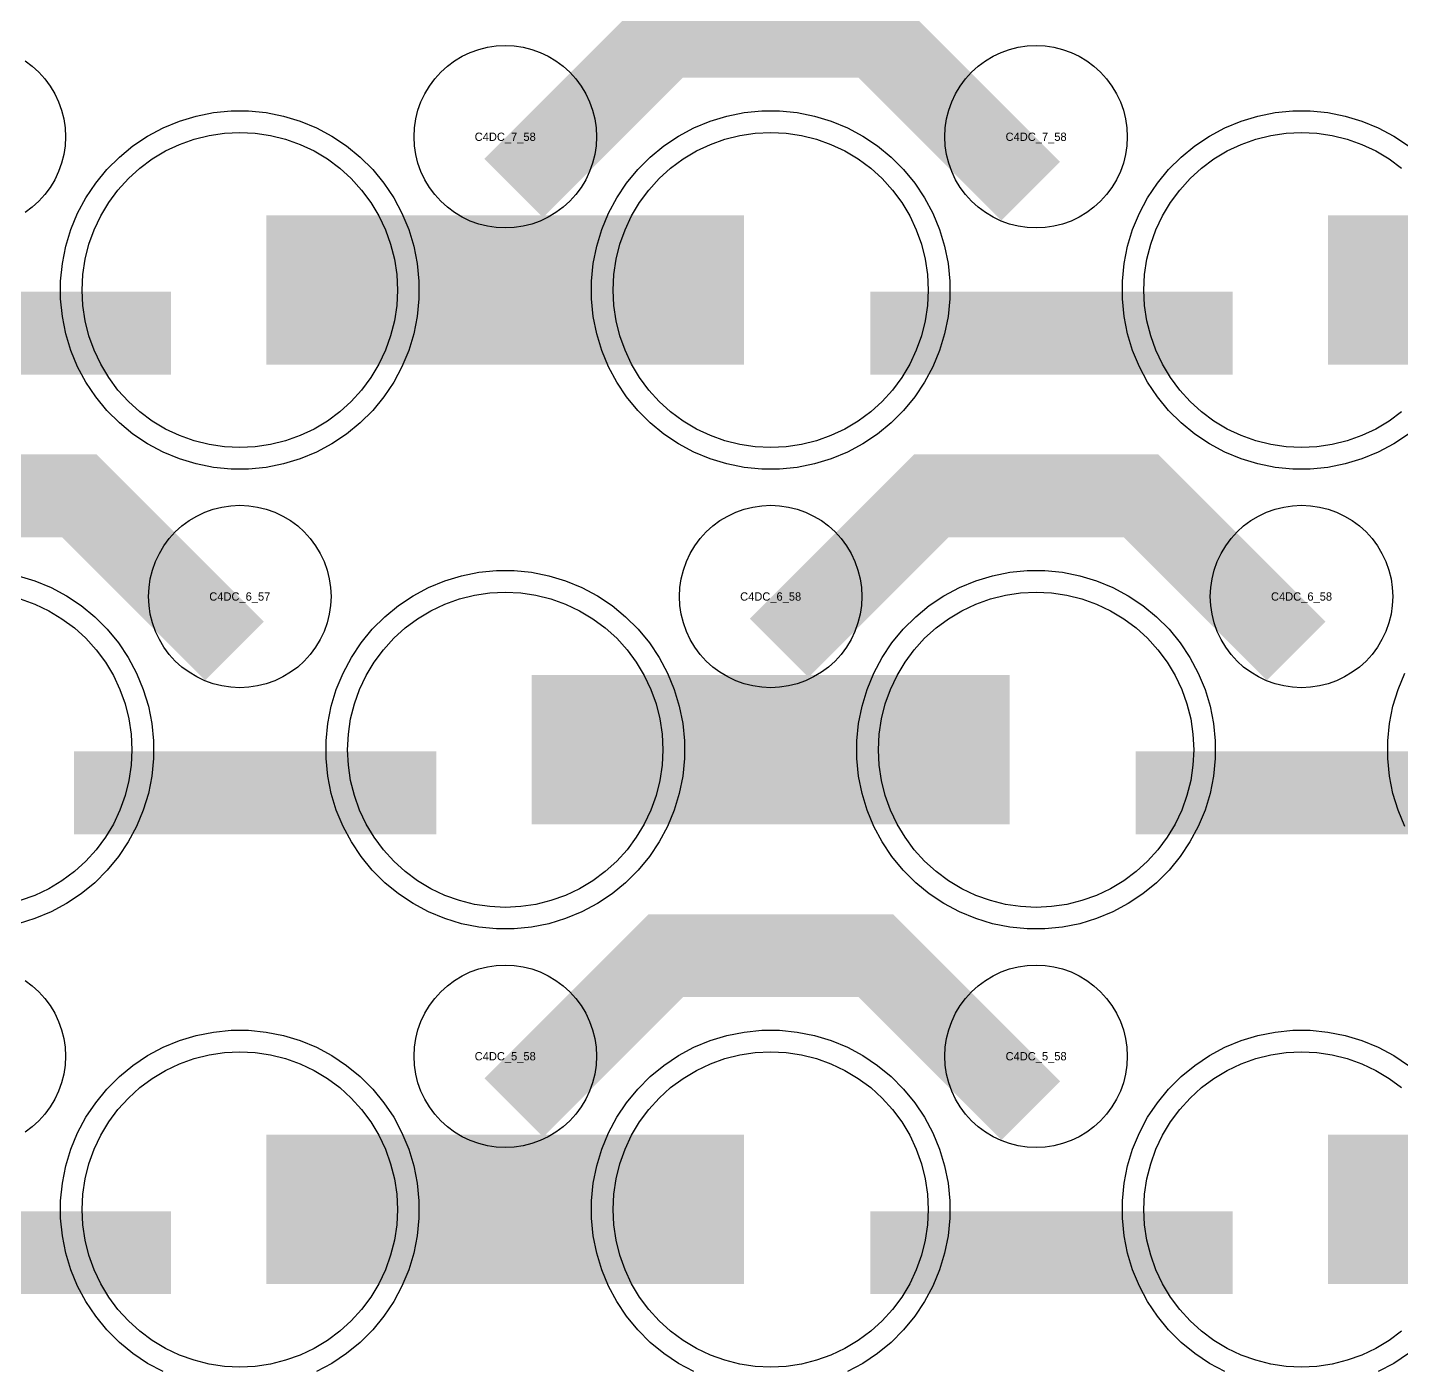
# Model space of a CAD drawing. Extents: x -11880 to 11880, y -14992 to 14992.
# Drawn here: x 6416 to 6830.1, y -14195.3 to -13790.5 of the extents above; entities that cross this region are included whole.
import ezdxf
from ezdxf.enums import TextEntityAlignment as Align

# ---------------------------------------------------------------- set-up
doc = ezdxf.new("R2010")
doc.units = 0
doc.header["$MEASUREMENT"] = 0
for name, color, linetype in [('GDS_775_DT_237', 138, 'CONTINUOUS'), ('RDL1_FS', 34, 'CONTINUOUS'), ('RDL_BS', 160, 'CONTINUOUS')]:
    doc.layers.add(name, color=color, linetype=linetype)

msp = doc.modelspace()

# ---------------------------------------------------------------- linework, layer by layer
at = {"layer": 'RDL1_FS', "color": 241, "true_color": 0xf7abae}
for points in [[(6480, -13917.124), (6475.343, -13916.895), (6470.732, -13916.211), (6466.209, -13915.079), (6461.819, -13913.507), (6457.605, -13911.515), (6453.605, -13909.117), (6449.86, -13906.339), (6446.406, -13903.209), (6443.276, -13899.755), (6440.498, -13896.01), (6438.1, -13892.01), (6436.108, -13887.796), (6434.536, -13883.406), (6433.404, -13878.883), (6432.72, -13874.272), (6432.491, -13869.615), (6432.72, -13864.958), (6433.404, -13860.347), (6434.536, -13855.824), (6436.108, -13851.434), (6438.1, -13847.22), (6440.498, -13843.22), (6443.276, -13839.475), (6446.406, -13836.021), (6449.86, -13832.891), (6453.605, -13830.113), (6457.605, -13827.715), (6461.819, -13825.723), (6466.209, -13824.151), (6470.732, -13823.019), (6475.343, -13822.335), (6480, -13822.106), (6484.657, -13822.335), (6489.268, -13823.019), (6493.791, -13824.151), (6498.181, -13825.723), (6502.395, -13827.715), (6506.395, -13830.113), (6510.14, -13832.891), (6513.594, -13836.021), (6516.724, -13839.475), (6519.502, -13843.22), (6521.9, -13847.22), (6523.892, -13851.434), (6525.464, -13855.824), (6526.596, -13860.347), (6527.28, -13864.958), (6527.509, -13869.615), (6527.28, -13874.272), (6526.596, -13878.883), (6525.464, -13883.406), (6523.892, -13887.796), (6521.9, -13892.01), (6519.502, -13896.01), (6516.724, -13899.755), (6513.594, -13903.209), (6510.14, -13906.339), (6506.395, -13909.117), (6502.395, -13911.515), (6498.181, -13913.507), (6493.791, -13915.079), (6489.268, -13916.211), (6484.657, -13916.895)], [(6640, -13917.124), (6635.343, -13916.895), (6630.732, -13916.211), (6626.209, -13915.079), (6621.819, -13913.507), (6617.605, -13911.515), (6613.605, -13909.117), (6609.86, -13906.339), (6606.406, -13903.209), (6603.276, -13899.755), (6600.498, -13896.01), (6598.1, -13892.01), (6596.108, -13887.796), (6594.536, -13883.406), (6593.404, -13878.883), (6592.72, -13874.272), (6592.491, -13869.615), (6592.72, -13864.958), (6593.404, -13860.347), (6594.536, -13855.824), (6596.108, -13851.434), (6598.1, -13847.22), (6600.498, -13843.22), (6603.276, -13839.475), (6606.406, -13836.021), (6609.86, -13832.891), (6613.605, -13830.113), (6617.605, -13827.715), (6621.819, -13825.723), (6626.209, -13824.151), (6630.732, -13823.019), (6635.343, -13822.335), (6640, -13822.106), (6644.657, -13822.335), (6649.268, -13823.019), (6653.791, -13824.151), (6658.181, -13825.723), (6662.395, -13827.715), (6666.395, -13830.113), (6670.14, -13832.891), (6673.594, -13836.021), (6676.724, -13839.475), (6679.502, -13843.22), (6681.9, -13847.22), (6683.892, -13851.434), (6685.464, -13855.824), (6686.596, -13860.347), (6687.28, -13864.958), (6687.509, -13869.615), (6687.28, -13874.272), (6686.596, -13878.883), (6685.464, -13883.406), (6683.892, -13887.796), (6681.9, -13892.01), (6679.502, -13896.01), (6676.724, -13899.755), (6673.594, -13903.209), (6670.14, -13906.339), (6666.395, -13909.117), (6662.395, -13911.515), (6658.181, -13913.507), (6653.791, -13915.079), (6649.268, -13916.211), (6644.657, -13916.895)], [(6560, -14055.689), (6555.343, -14055.46), (6550.732, -14054.776), (6546.209, -14053.644), (6541.819, -14052.072), (6537.605, -14050.08), (6533.605, -14047.682), (6529.86, -14044.904), (6526.406, -14041.774), (6523.276, -14038.32), (6520.498, -14034.575), (6518.1, -14030.575), (6516.108, -14026.361), (6514.536, -14021.971), (6513.404, -14017.448), (6512.72, -14012.837), (6512.491, -14008.18), (6512.72, -14003.523), (6513.404, -13998.912), (6514.536, -13994.389), (6516.108, -13989.999), (6518.1, -13985.785), (6520.498, -13981.785), (6523.276, -13978.04), (6526.406, -13974.586), (6529.86, -13971.456), (6533.605, -13968.678), (6537.605, -13966.28), (6541.819, -13964.288), (6546.209, -13962.716), (6550.732, -13961.584), (6555.343, -13960.9), (6560, -13960.671), (6564.657, -13960.9), (6569.268, -13961.584), (6573.791, -13962.716), (6578.181, -13964.288), (6582.395, -13966.28), (6586.395, -13968.678), (6590.14, -13971.456), (6593.594, -13974.586), (6596.724, -13978.04), (6599.502, -13981.785), (6601.9, -13985.785), (6603.892, -13989.999), (6605.464, -13994.389), (6606.596, -13998.912), (6607.28, -14003.523), (6607.509, -14008.18), (6607.28, -14012.837), (6606.596, -14017.448), (6605.464, -14021.971), (6603.892, -14026.361), (6601.9, -14030.575), (6599.502, -14034.575), (6596.724, -14038.32), (6593.594, -14041.774), (6590.14, -14044.904), (6586.395, -14047.682), (6582.395, -14050.08), (6578.181, -14052.072), (6573.791, -14053.644), (6569.268, -14054.776), (6564.657, -14055.46)], [(6720, -14055.689), (6715.343, -14055.46), (6710.732, -14054.776), (6706.209, -14053.644), (6701.819, -14052.072), (6697.605, -14050.08), (6693.605, -14047.682), (6689.86, -14044.904), (6686.406, -14041.774), (6683.276, -14038.32), (6680.498, -14034.575), (6678.1, -14030.575), (6676.108, -14026.361), (6674.536, -14021.971), (6673.404, -14017.448), (6672.72, -14012.837), (6672.491, -14008.18), (6672.72, -14003.523), (6673.404, -13998.912), (6674.536, -13994.389), (6676.108, -13989.999), (6678.1, -13985.785), (6680.498, -13981.785), (6683.276, -13978.04), (6686.406, -13974.586), (6689.86, -13971.456), (6693.605, -13968.678), (6697.605, -13966.28), (6701.819, -13964.288), (6706.209, -13962.716), (6710.732, -13961.584), (6715.343, -13960.9), (6720, -13960.671), (6724.657, -13960.9), (6729.268, -13961.584), (6733.791, -13962.716), (6738.181, -13964.288), (6742.395, -13966.28), (6746.395, -13968.678), (6750.14, -13971.456), (6753.594, -13974.586), (6756.724, -13978.04), (6759.502, -13981.785), (6761.9, -13985.785), (6763.892, -13989.999), (6765.464, -13994.389), (6766.596, -13998.912), (6767.28, -14003.523), (6767.509, -14008.18), (6767.28, -14012.837), (6766.596, -14017.448), (6765.464, -14021.971), (6763.892, -14026.361), (6761.9, -14030.575), (6759.502, -14034.575), (6756.724, -14038.32), (6753.594, -14041.774), (6750.14, -14044.904), (6746.395, -14047.682), (6742.395, -14050.08), (6738.181, -14052.072), (6733.791, -14053.644), (6729.268, -14054.776), (6724.657, -14055.46)], [(6480, -14194.254), (6475.343, -14194.025), (6470.732, -14193.341), (6466.209, -14192.209), (6461.819, -14190.637), (6457.605, -14188.645), (6453.605, -14186.247), (6449.86, -14183.469), (6446.406, -14180.339), (6443.276, -14176.885), (6440.498, -14173.14), (6438.1, -14169.14), (6436.108, -14164.926), (6434.536, -14160.536), (6433.404, -14156.013), (6432.72, -14151.402), (6432.491, -14146.745), (6432.72, -14142.088), (6433.404, -14137.477), (6434.536, -14132.954), (6436.108, -14128.564), (6438.1, -14124.35), (6440.498, -14120.35), (6443.276, -14116.605), (6446.406, -14113.151), (6449.86, -14110.021), (6453.605, -14107.243), (6457.605, -14104.845), (6461.819, -14102.853), (6466.209, -14101.281), (6470.732, -14100.149), (6475.343, -14099.465), (6480, -14099.236), (6484.657, -14099.465), (6489.268, -14100.149), (6493.791, -14101.281), (6498.181, -14102.853), (6502.395, -14104.845), (6506.395, -14107.243), (6510.14, -14110.021), (6513.594, -14113.151), (6516.724, -14116.605), (6519.502, -14120.35), (6521.9, -14124.35), (6523.892, -14128.564), (6525.464, -14132.954), (6526.596, -14137.477), (6527.28, -14142.088), (6527.509, -14146.745), (6527.28, -14151.402), (6526.596, -14156.013), (6525.464, -14160.536), (6523.892, -14164.926), (6521.9, -14169.14), (6519.502, -14173.14), (6516.724, -14176.885), (6513.594, -14180.339), (6510.14, -14183.469), (6506.395, -14186.247), (6502.395, -14188.645), (6498.181, -14190.637), (6493.791, -14192.209), (6489.268, -14193.341), (6484.657, -14194.025)], [(6640, -14194.254), (6635.343, -14194.025), (6630.732, -14193.341), (6626.209, -14192.209), (6621.819, -14190.637), (6617.605, -14188.645), (6613.605, -14186.247), (6609.86, -14183.469), (6606.406, -14180.339), (6603.276, -14176.885), (6600.498, -14173.14), (6598.1, -14169.14), (6596.108, -14164.926), (6594.536, -14160.536), (6593.404, -14156.013), (6592.72, -14151.402), (6592.491, -14146.745), (6592.72, -14142.088), (6593.404, -14137.477), (6594.536, -14132.954), (6596.108, -14128.564), (6598.1, -14124.35), (6600.498, -14120.35), (6603.276, -14116.605), (6606.406, -14113.151), (6609.86, -14110.021), (6613.605, -14107.243), (6617.605, -14104.845), (6621.819, -14102.853), (6626.209, -14101.281), (6630.732, -14100.149), (6635.343, -14099.465), (6640, -14099.236), (6644.657, -14099.465), (6649.268, -14100.149), (6653.791, -14101.281), (6658.181, -14102.853), (6662.395, -14104.845), (6666.395, -14107.243), (6670.14, -14110.021), (6673.594, -14113.151), (6676.724, -14116.605), (6679.502, -14120.35), (6681.9, -14124.35), (6683.892, -14128.564), (6685.464, -14132.954), (6686.596, -14137.477), (6687.28, -14142.088), (6687.509, -14146.745), (6687.28, -14151.402), (6686.596, -14156.013), (6685.464, -14160.536), (6683.892, -14164.926), (6681.9, -14169.14), (6679.502, -14173.14), (6676.724, -14176.885), (6673.594, -14180.339), (6670.14, -14183.469), (6666.395, -14186.247), (6662.395, -14188.645), (6658.181, -14190.637), (6653.791, -14192.209), (6649.268, -14193.341), (6644.657, -14194.025)]]:
    msp.add_lwpolyline(points, close=True, dxfattribs=at)
for points in [[(6830.14, -13906.339), (6826.395, -13909.117), (6822.395, -13911.515), (6818.181, -13913.507), (6813.791, -13915.079), (6809.268, -13916.211), (6804.657, -13916.895), (6800, -13917.124), (6795.343, -13916.895), (6790.732, -13916.211), (6786.209, -13915.079), (6781.819, -13913.507), (6777.605, -13911.515), (6773.605, -13909.117), (6769.86, -13906.339), (6766.406, -13903.209), (6763.276, -13899.755), (6760.498, -13896.01), (6758.1, -13892.01), (6756.108, -13887.796), (6754.536, -13883.406), (6753.404, -13878.883), (6752.72, -13874.272), (6752.491, -13869.615), (6752.72, -13864.958), (6753.404, -13860.347), (6754.536, -13855.824), (6756.108, -13851.434), (6758.1, -13847.22), (6760.498, -13843.22), (6763.276, -13839.475), (6766.406, -13836.021), (6769.86, -13832.891), (6773.605, -13830.113), (6777.605, -13827.715), (6781.819, -13825.723), (6786.209, -13824.151), (6790.732, -13823.019), (6795.343, -13822.335), (6800, -13822.106), (6804.657, -13822.335), (6809.268, -13823.019), (6813.791, -13824.151), (6818.181, -13825.723), (6822.395, -13827.715), (6826.395, -13830.113), (6830.14, -13832.891)], [(6413.791, -13962.716), (6418.181, -13964.288), (6422.395, -13966.28), (6426.395, -13968.678), (6430.14, -13971.456), (6433.594, -13974.586), (6436.724, -13978.04), (6439.502, -13981.785), (6441.9, -13985.785), (6443.892, -13989.999), (6445.464, -13994.389), (6446.596, -13998.912), (6447.28, -14003.523), (6447.509, -14008.18), (6447.28, -14012.837), (6446.596, -14017.448), (6445.464, -14021.971), (6443.892, -14026.361), (6441.9, -14030.575), (6439.502, -14034.575), (6436.724, -14038.32), (6433.594, -14041.774), (6430.14, -14044.904), (6426.395, -14047.682), (6422.395, -14050.08), (6418.181, -14052.072), (6413.791, -14053.644)], [(6830.14, -14183.469), (6826.395, -14186.247), (6822.395, -14188.645), (6818.181, -14190.637), (6813.791, -14192.209), (6809.268, -14193.341), (6804.657, -14194.025), (6800, -14194.254), (6795.343, -14194.025), (6790.732, -14193.341), (6786.209, -14192.209), (6781.819, -14190.637), (6777.605, -14188.645), (6773.605, -14186.247), (6769.86, -14183.469), (6766.406, -14180.339), (6763.276, -14176.885), (6760.498, -14173.14), (6758.1, -14169.14), (6756.108, -14164.926), (6754.536, -14160.536), (6753.404, -14156.013), (6752.72, -14151.402), (6752.491, -14146.745), (6752.72, -14142.088), (6753.404, -14137.477), (6754.536, -14132.954), (6756.108, -14128.564), (6758.1, -14124.35), (6760.498, -14120.35), (6763.276, -14116.605), (6766.406, -14113.151), (6769.86, -14110.021), (6773.605, -14107.243), (6777.605, -14104.845), (6781.819, -14102.853), (6786.209, -14101.281), (6790.732, -14100.149), (6795.343, -14099.465), (6800, -14099.236), (6804.657, -14099.465), (6809.268, -14100.149), (6813.791, -14101.281), (6818.181, -14102.853), (6822.395, -14104.845), (6826.395, -14107.243), (6830.14, -14110.021)]]:
    msp.add_lwpolyline(points, dxfattribs=at)
for points in [[(6488.002, -13869.615, 45, 45, 0), (6560.002, -13869.615, 45, 45, 0)], [(6560.002, -13869.615, 45, 45, 0), (6632.002, -13869.615, 45, 45, 0)], [(6808.002, -13869.615, 45, 45, 0), (6880.002, -13869.615, 45, 45, 0)], [(6568.002, -14008.18, 45, 45, 0), (6640.002, -14008.18, 45, 45, 0)], [(6640.002, -14008.18, 45, 45, 0), (6712.002, -14008.18, 45, 45, 0)], [(6488.002, -14146.745, 45, 45, 0), (6560.002, -14146.745, 45, 45, 0)], [(6560.002, -14146.745, 45, 45, 0), (6632.002, -14146.745, 45, 45, 0)], [(6808.002, -14146.745, 45, 45, 0), (6880.002, -14146.745, 45, 45, 0)]]:
    msp.add_lwpolyline(points, format="xyseb", dxfattribs=at)
at = {"layer": 'RDL_BS'}
for points in [[(6562.562, -13838.929, 25, 25, 0), (6608.377, -13793.114, 25, 25, 0), (6641.93, -13793.114, 25, 25, 0)], [(6718.401, -13839.828, 25, 25, 0), (6671.687, -13793.114, 25, 25, 0), (6641.929, -13793.114, 25, 25, 0)], [(6478.401, -13978.393, 25, 25, 0), (6431.687, -13931.679, 25, 25, 0), (6401.929, -13931.679, 25, 25, 0)], [(6642.562, -13977.494, 25, 25, 0), (6688.377, -13931.679, 25, 25, 0), (6721.93, -13931.679, 25, 25, 0)], [(6798.401, -13978.393, 25, 25, 0), (6751.687, -13931.679, 25, 25, 0), (6721.929, -13931.679, 25, 25, 0)], [(6562.562, -14116.059, 25, 25, 0), (6608.377, -14070.244, 25, 25, 0), (6641.93, -14070.244, 25, 25, 0)], [(6718.401, -14116.958, 25, 25, 0), (6671.687, -14070.244, 25, 25, 0), (6641.929, -14070.244, 25, 25, 0)]]:
    msp.add_lwpolyline(points, format="xyseb", dxfattribs=at)
for points in [[(6560, -13850.921), (6557.307, -13850.789), (6554.635, -13850.393), (6552.016, -13849.736), (6549.481, -13848.829), (6547.044, -13847.677), (6544.72, -13846.284), (6542.557, -13844.681), (6540.558, -13842.869), (6538.746, -13840.87), (6537.143, -13838.707), (6535.75, -13836.383), (6534.598, -13833.946), (6533.691, -13831.411), (6533.034, -13828.792), (6532.638, -13826.12), (6532.506, -13823.427), (6532.638, -13820.734), (6533.034, -13818.062), (6533.691, -13815.443), (6534.598, -13812.908), (6535.75, -13810.471), (6537.143, -13808.147), (6538.746, -13805.984), (6540.558, -13803.985), (6542.557, -13802.173), (6544.72, -13800.57), (6547.044, -13799.177), (6549.481, -13798.025), (6552.016, -13797.118), (6554.635, -13796.461), (6557.307, -13796.065), (6560, -13795.933), (6562.693, -13796.065), (6565.365, -13796.461), (6567.984, -13797.118), (6570.519, -13798.025), (6572.956, -13799.177), (6575.28, -13800.57), (6577.443, -13802.173), (6579.442, -13803.985), (6581.254, -13805.984), (6582.857, -13808.147), (6584.25, -13810.471), (6585.402, -13812.908), (6586.309, -13815.443), (6586.966, -13818.062), (6587.362, -13820.734), (6587.494, -13823.427), (6587.362, -13826.12), (6586.966, -13828.792), (6586.309, -13831.411), (6585.402, -13833.946), (6584.25, -13836.383), (6582.857, -13838.707), (6581.254, -13840.87), (6579.442, -13842.869), (6577.443, -13844.681), (6575.28, -13846.284), (6572.956, -13847.677), (6570.519, -13848.829), (6567.984, -13849.736), (6565.365, -13850.393), (6562.693, -13850.789)], [(6720, -13850.921), (6717.307, -13850.789), (6714.635, -13850.393), (6712.016, -13849.736), (6709.481, -13848.829), (6707.044, -13847.677), (6704.72, -13846.284), (6702.557, -13844.681), (6700.558, -13842.869), (6698.746, -13840.87), (6697.143, -13838.707), (6695.75, -13836.383), (6694.598, -13833.946), (6693.691, -13831.411), (6693.034, -13828.792), (6692.638, -13826.12), (6692.506, -13823.427), (6692.638, -13820.734), (6693.034, -13818.062), (6693.691, -13815.443), (6694.598, -13812.908), (6695.75, -13810.471), (6697.143, -13808.147), (6698.746, -13805.984), (6700.558, -13803.985), (6702.557, -13802.173), (6704.72, -13800.57), (6707.044, -13799.177), (6709.481, -13798.025), (6712.016, -13797.118), (6714.635, -13796.461), (6717.307, -13796.065), (6720, -13795.933), (6722.693, -13796.065), (6725.365, -13796.461), (6727.984, -13797.118), (6730.519, -13798.025), (6732.956, -13799.177), (6735.28, -13800.57), (6737.443, -13802.173), (6739.442, -13803.985), (6741.254, -13805.984), (6742.857, -13808.147), (6744.25, -13810.471), (6745.402, -13812.908), (6746.309, -13815.443), (6746.966, -13818.062), (6747.362, -13820.734), (6747.494, -13823.427), (6747.362, -13826.12), (6746.966, -13828.792), (6746.309, -13831.411), (6745.402, -13833.946), (6744.25, -13836.383), (6742.857, -13838.707), (6741.254, -13840.87), (6739.442, -13842.869), (6737.443, -13844.681), (6735.28, -13846.284), (6732.956, -13847.677), (6730.519, -13848.829), (6727.984, -13849.736), (6725.365, -13850.393), (6722.693, -13850.789)], [(6480, -13989.486), (6477.307, -13989.354), (6474.635, -13988.958), (6472.016, -13988.301), (6469.481, -13987.394), (6467.044, -13986.242), (6464.72, -13984.849), (6462.557, -13983.246), (6460.558, -13981.434), (6458.746, -13979.435), (6457.143, -13977.272), (6455.75, -13974.948), (6454.598, -13972.511), (6453.691, -13969.976), (6453.034, -13967.357), (6452.638, -13964.685), (6452.506, -13961.992), (6452.638, -13959.299), (6453.034, -13956.627), (6453.691, -13954.008), (6454.598, -13951.473), (6455.75, -13949.036), (6457.143, -13946.712), (6458.746, -13944.549), (6460.558, -13942.55), (6462.557, -13940.738), (6464.72, -13939.135), (6467.044, -13937.742), (6469.481, -13936.59), (6472.016, -13935.683), (6474.635, -13935.026), (6477.307, -13934.63), (6480, -13934.498), (6482.693, -13934.63), (6485.365, -13935.026), (6487.984, -13935.683), (6490.519, -13936.59), (6492.956, -13937.742), (6495.28, -13939.135), (6497.443, -13940.738), (6499.442, -13942.55), (6501.254, -13944.549), (6502.857, -13946.712), (6504.25, -13949.036), (6505.402, -13951.473), (6506.309, -13954.008), (6506.966, -13956.627), (6507.362, -13959.299), (6507.494, -13961.992), (6507.362, -13964.685), (6506.966, -13967.357), (6506.309, -13969.976), (6505.402, -13972.511), (6504.25, -13974.948), (6502.857, -13977.272), (6501.254, -13979.435), (6499.442, -13981.434), (6497.443, -13983.246), (6495.28, -13984.849), (6492.956, -13986.242), (6490.519, -13987.394), (6487.984, -13988.301), (6485.365, -13988.958), (6482.693, -13989.354)], [(6640, -13989.486), (6637.307, -13989.354), (6634.635, -13988.958), (6632.016, -13988.301), (6629.481, -13987.394), (6627.044, -13986.242), (6624.72, -13984.849), (6622.557, -13983.246), (6620.558, -13981.434), (6618.746, -13979.435), (6617.143, -13977.272), (6615.75, -13974.948), (6614.598, -13972.511), (6613.691, -13969.976), (6613.034, -13967.357), (6612.638, -13964.685), (6612.506, -13961.992), (6612.638, -13959.299), (6613.034, -13956.627), (6613.691, -13954.008), (6614.598, -13951.473), (6615.75, -13949.036), (6617.143, -13946.712), (6618.746, -13944.549), (6620.558, -13942.55), (6622.557, -13940.738), (6624.72, -13939.135), (6627.044, -13937.742), (6629.481, -13936.59), (6632.016, -13935.683), (6634.635, -13935.026), (6637.307, -13934.63), (6640, -13934.498), (6642.693, -13934.63), (6645.365, -13935.026), (6647.984, -13935.683), (6650.519, -13936.59), (6652.956, -13937.742), (6655.28, -13939.135), (6657.443, -13940.738), (6659.442, -13942.55), (6661.254, -13944.549), (6662.857, -13946.712), (6664.25, -13949.036), (6665.402, -13951.473), (6666.309, -13954.008), (6666.966, -13956.627), (6667.362, -13959.299), (6667.494, -13961.992), (6667.362, -13964.685), (6666.966, -13967.357), (6666.309, -13969.976), (6665.402, -13972.511), (6664.25, -13974.948), (6662.857, -13977.272), (6661.254, -13979.435), (6659.442, -13981.434), (6657.443, -13983.246), (6655.28, -13984.849), (6652.956, -13986.242), (6650.519, -13987.394), (6647.984, -13988.301), (6645.365, -13988.958), (6642.693, -13989.354)], [(6800, -13989.486), (6797.307, -13989.354), (6794.635, -13988.958), (6792.016, -13988.301), (6789.481, -13987.394), (6787.044, -13986.242), (6784.72, -13984.849), (6782.557, -13983.246), (6780.558, -13981.434), (6778.746, -13979.435), (6777.143, -13977.272), (6775.75, -13974.948), (6774.598, -13972.511), (6773.691, -13969.976), (6773.034, -13967.357), (6772.638, -13964.685), (6772.506, -13961.992), (6772.638, -13959.299), (6773.034, -13956.627), (6773.691, -13954.008), (6774.598, -13951.473), (6775.75, -13949.036), (6777.143, -13946.712), (6778.746, -13944.549), (6780.558, -13942.55), (6782.557, -13940.738), (6784.72, -13939.135), (6787.044, -13937.742), (6789.481, -13936.59), (6792.016, -13935.683), (6794.635, -13935.026), (6797.307, -13934.63), (6800, -13934.498), (6802.693, -13934.63), (6805.365, -13935.026), (6807.984, -13935.683), (6810.519, -13936.59), (6812.956, -13937.742), (6815.28, -13939.135), (6817.443, -13940.738), (6819.442, -13942.55), (6821.254, -13944.549), (6822.857, -13946.712), (6824.25, -13949.036), (6825.402, -13951.473), (6826.309, -13954.008), (6826.966, -13956.627), (6827.362, -13959.299), (6827.494, -13961.992), (6827.362, -13964.685), (6826.966, -13967.357), (6826.309, -13969.976), (6825.402, -13972.511), (6824.25, -13974.948), (6822.857, -13977.272), (6821.254, -13979.435), (6819.442, -13981.434), (6817.443, -13983.246), (6815.28, -13984.849), (6812.956, -13986.242), (6810.519, -13987.394), (6807.984, -13988.301), (6805.365, -13988.958), (6802.693, -13989.354)], [(6560, -14128.051), (6557.307, -14127.919), (6554.635, -14127.523), (6552.016, -14126.866), (6549.481, -14125.959), (6547.044, -14124.807), (6544.72, -14123.414), (6542.557, -14121.811), (6540.558, -14119.999), (6538.746, -14118), (6537.143, -14115.837), (6535.75, -14113.513), (6534.598, -14111.076), (6533.691, -14108.541), (6533.034, -14105.922), (6532.638, -14103.25), (6532.506, -14100.557), (6532.638, -14097.864), (6533.034, -14095.192), (6533.691, -14092.573), (6534.598, -14090.038), (6535.75, -14087.601), (6537.143, -14085.277), (6538.746, -14083.114), (6540.558, -14081.115), (6542.557, -14079.303), (6544.72, -14077.7), (6547.044, -14076.307), (6549.481, -14075.155), (6552.016, -14074.248), (6554.635, -14073.591), (6557.307, -14073.195), (6560, -14073.063), (6562.693, -14073.195), (6565.365, -14073.591), (6567.984, -14074.248), (6570.519, -14075.155), (6572.956, -14076.307), (6575.28, -14077.7), (6577.443, -14079.303), (6579.442, -14081.115), (6581.254, -14083.114), (6582.857, -14085.277), (6584.25, -14087.601), (6585.402, -14090.038), (6586.309, -14092.573), (6586.966, -14095.192), (6587.362, -14097.864), (6587.494, -14100.557), (6587.362, -14103.25), (6586.966, -14105.922), (6586.309, -14108.541), (6585.402, -14111.076), (6584.25, -14113.513), (6582.857, -14115.837), (6581.254, -14118), (6579.442, -14119.999), (6577.443, -14121.811), (6575.28, -14123.414), (6572.956, -14124.807), (6570.519, -14125.959), (6567.984, -14126.866), (6565.365, -14127.523), (6562.693, -14127.919)], [(6720, -14128.051), (6717.307, -14127.919), (6714.635, -14127.523), (6712.016, -14126.866), (6709.481, -14125.959), (6707.044, -14124.807), (6704.72, -14123.414), (6702.557, -14121.811), (6700.558, -14119.999), (6698.746, -14118), (6697.143, -14115.837), (6695.75, -14113.513), (6694.598, -14111.076), (6693.691, -14108.541), (6693.034, -14105.922), (6692.638, -14103.25), (6692.506, -14100.557), (6692.638, -14097.864), (6693.034, -14095.192), (6693.691, -14092.573), (6694.598, -14090.038), (6695.75, -14087.601), (6697.143, -14085.277), (6698.746, -14083.114), (6700.558, -14081.115), (6702.557, -14079.303), (6704.72, -14077.7), (6707.044, -14076.307), (6709.481, -14075.155), (6712.016, -14074.248), (6714.635, -14073.591), (6717.307, -14073.195), (6720, -14073.063), (6722.693, -14073.195), (6725.365, -14073.591), (6727.984, -14074.248), (6730.519, -14075.155), (6732.956, -14076.307), (6735.28, -14077.7), (6737.443, -14079.303), (6739.442, -14081.115), (6741.254, -14083.114), (6742.857, -14085.277), (6744.25, -14087.601), (6745.402, -14090.038), (6746.309, -14092.573), (6746.966, -14095.192), (6747.362, -14097.864), (6747.494, -14100.557), (6747.362, -14103.25), (6746.966, -14105.922), (6746.309, -14108.541), (6745.402, -14111.076), (6744.25, -14113.513), (6742.857, -14115.837), (6741.254, -14118), (6739.442, -14119.999), (6737.443, -14121.811), (6735.28, -14123.414), (6732.956, -14124.807), (6730.519, -14125.959), (6727.984, -14126.866), (6725.365, -14127.523), (6722.693, -14127.919)]]:
    msp.add_lwpolyline(points, close=True, dxfattribs=at)
for points in [[(6415.28, -13800.57), (6417.443, -13802.173), (6419.442, -13803.985), (6421.254, -13805.984), (6422.857, -13808.147), (6424.25, -13810.471), (6425.402, -13812.908), (6426.309, -13815.443), (6426.966, -13818.062), (6427.362, -13820.734), (6427.494, -13823.427), (6427.362, -13826.12), (6426.966, -13828.792), (6426.309, -13831.411), (6425.402, -13833.946), (6424.25, -13836.383), (6422.857, -13838.707), (6421.254, -13840.87), (6419.442, -13842.869), (6417.443, -13844.681), (6415.28, -13846.284)], [(6415.28, -14077.7), (6417.443, -14079.303), (6419.442, -14081.115), (6421.254, -14083.114), (6422.857, -14085.277), (6424.25, -14087.601), (6425.402, -14090.038), (6426.309, -14092.573), (6426.966, -14095.192), (6427.362, -14097.864), (6427.494, -14100.557), (6427.362, -14103.25), (6426.966, -14105.922), (6426.309, -14108.541), (6425.402, -14111.076), (6424.25, -14113.513), (6422.857, -14115.837), (6421.254, -14118), (6419.442, -14119.999), (6417.443, -14121.811), (6415.28, -14123.414)]]:
    msp.add_lwpolyline(points, dxfattribs=at)
at = {"layer": 'RDL_BS', "color": 241, "true_color": 0xf7abae}
for points in [[(6477.356, -13923.615), (6472.062, -13923.098), (6466.835, -13922.052), (6461.795, -13920.521), (6456.885, -13918.49), (6452.223, -13915.998), (6447.809, -13913.051), (6443.708, -13909.689), (6439.926, -13905.907), (6436.564, -13901.806), (6433.617, -13897.392), (6431.125, -13892.73), (6429.094, -13887.82), (6427.563, -13882.78), (6426.517, -13877.553), (6426, -13872.259), (6426, -13866.971), (6426.517, -13861.677), (6427.563, -13856.45), (6429.094, -13851.41), (6431.125, -13846.5), (6433.617, -13841.838), (6436.564, -13837.424), (6439.926, -13833.323), (6443.708, -13829.541), (6447.809, -13826.179), (6452.223, -13823.232), (6456.885, -13820.74), (6461.795, -13818.709), (6466.835, -13817.178), (6472.062, -13816.132), (6477.356, -13815.615), (6482.644, -13815.615), (6487.938, -13816.132), (6493.165, -13817.178), (6498.205, -13818.709), (6503.115, -13820.74), (6507.777, -13823.232), (6512.191, -13826.179), (6516.292, -13829.541), (6520.074, -13833.323), (6523.436, -13837.424), (6526.383, -13841.838), (6528.875, -13846.5), (6530.906, -13851.41), (6532.437, -13856.45), (6533.483, -13861.677), (6534, -13866.971), (6534, -13872.259), (6533.483, -13877.553), (6532.437, -13882.78), (6530.906, -13887.82), (6528.875, -13892.73), (6526.383, -13897.392), (6523.436, -13901.806), (6520.074, -13905.907), (6516.292, -13909.689), (6512.191, -13913.051), (6507.777, -13915.998), (6503.115, -13918.49), (6498.205, -13920.521), (6493.165, -13922.052), (6487.938, -13923.098), (6482.644, -13923.615)], [(6637.356, -13923.615), (6632.062, -13923.098), (6626.835, -13922.052), (6621.795, -13920.521), (6616.885, -13918.49), (6612.223, -13915.998), (6607.809, -13913.051), (6603.708, -13909.689), (6599.926, -13905.907), (6596.564, -13901.806), (6593.617, -13897.392), (6591.125, -13892.73), (6589.094, -13887.82), (6587.563, -13882.78), (6586.517, -13877.553), (6586, -13872.259), (6586, -13866.971), (6586.517, -13861.677), (6587.563, -13856.45), (6589.094, -13851.41), (6591.125, -13846.5), (6593.617, -13841.838), (6596.564, -13837.424), (6599.926, -13833.323), (6603.708, -13829.541), (6607.809, -13826.179), (6612.223, -13823.232), (6616.885, -13820.74), (6621.795, -13818.709), (6626.835, -13817.178), (6632.062, -13816.132), (6637.356, -13815.615), (6642.644, -13815.615), (6647.938, -13816.132), (6653.165, -13817.178), (6658.205, -13818.709), (6663.115, -13820.74), (6667.777, -13823.232), (6672.191, -13826.179), (6676.292, -13829.541), (6680.074, -13833.323), (6683.436, -13837.424), (6686.383, -13841.838), (6688.875, -13846.5), (6690.906, -13851.41), (6692.437, -13856.45), (6693.483, -13861.677), (6694, -13866.971), (6694, -13872.259), (6693.483, -13877.553), (6692.437, -13882.78), (6690.906, -13887.82), (6688.875, -13892.73), (6686.383, -13897.392), (6683.436, -13901.806), (6680.074, -13905.907), (6676.292, -13909.689), (6672.191, -13913.051), (6667.777, -13915.998), (6663.115, -13918.49), (6658.205, -13920.521), (6653.165, -13922.052), (6647.938, -13923.098), (6642.644, -13923.615)], [(6557.356, -14062.18), (6552.062, -14061.663), (6546.835, -14060.617), (6541.795, -14059.086), (6536.885, -14057.055), (6532.223, -14054.563), (6527.809, -14051.616), (6523.708, -14048.254), (6519.926, -14044.472), (6516.564, -14040.371), (6513.617, -14035.957), (6511.125, -14031.295), (6509.094, -14026.385), (6507.563, -14021.345), (6506.517, -14016.118), (6506, -14010.824), (6506, -14005.536), (6506.517, -14000.242), (6507.563, -13995.015), (6509.094, -13989.975), (6511.125, -13985.065), (6513.617, -13980.403), (6516.564, -13975.989), (6519.926, -13971.888), (6523.708, -13968.106), (6527.809, -13964.744), (6532.223, -13961.797), (6536.885, -13959.305), (6541.795, -13957.274), (6546.835, -13955.743), (6552.062, -13954.697), (6557.356, -13954.18), (6562.644, -13954.18), (6567.938, -13954.697), (6573.165, -13955.743), (6578.205, -13957.274), (6583.115, -13959.305), (6587.777, -13961.797), (6592.191, -13964.744), (6596.292, -13968.106), (6600.074, -13971.888), (6603.436, -13975.989), (6606.383, -13980.403), (6608.875, -13985.065), (6610.906, -13989.975), (6612.437, -13995.015), (6613.483, -14000.242), (6614, -14005.536), (6614, -14010.824), (6613.483, -14016.118), (6612.437, -14021.345), (6610.906, -14026.385), (6608.875, -14031.295), (6606.383, -14035.957), (6603.436, -14040.371), (6600.074, -14044.472), (6596.292, -14048.254), (6592.191, -14051.616), (6587.777, -14054.563), (6583.115, -14057.055), (6578.205, -14059.086), (6573.165, -14060.617), (6567.938, -14061.663), (6562.644, -14062.18)], [(6717.356, -14062.18), (6712.062, -14061.663), (6706.835, -14060.617), (6701.795, -14059.086), (6696.885, -14057.055), (6692.223, -14054.563), (6687.809, -14051.616), (6683.708, -14048.254), (6679.926, -14044.472), (6676.564, -14040.371), (6673.617, -14035.957), (6671.125, -14031.295), (6669.094, -14026.385), (6667.563, -14021.345), (6666.517, -14016.118), (6666, -14010.824), (6666, -14005.536), (6666.517, -14000.242), (6667.563, -13995.015), (6669.094, -13989.975), (6671.125, -13985.065), (6673.617, -13980.403), (6676.564, -13975.989), (6679.926, -13971.888), (6683.708, -13968.106), (6687.809, -13964.744), (6692.223, -13961.797), (6696.885, -13959.305), (6701.795, -13957.274), (6706.835, -13955.743), (6712.062, -13954.697), (6717.356, -13954.18), (6722.644, -13954.18), (6727.938, -13954.697), (6733.165, -13955.743), (6738.205, -13957.274), (6743.115, -13959.305), (6747.777, -13961.797), (6752.191, -13964.744), (6756.292, -13968.106), (6760.074, -13971.888), (6763.436, -13975.989), (6766.383, -13980.403), (6768.875, -13985.065), (6770.906, -13989.975), (6772.437, -13995.015), (6773.483, -14000.242), (6774, -14005.536), (6774, -14010.824), (6773.483, -14016.118), (6772.437, -14021.345), (6770.906, -14026.385), (6768.875, -14031.295), (6766.383, -14035.957), (6763.436, -14040.371), (6760.074, -14044.472), (6756.292, -14048.254), (6752.191, -14051.616), (6747.777, -14054.563), (6743.115, -14057.055), (6738.205, -14059.086), (6733.165, -14060.617), (6727.938, -14061.663), (6722.644, -14062.18)]]:
    msp.add_lwpolyline(points, close=True, dxfattribs=at)
for points in [[(6832.191, -13913.051), (6827.777, -13915.998), (6823.115, -13918.49), (6818.205, -13920.521), (6813.165, -13922.052), (6807.938, -13923.098), (6802.644, -13923.615), (6797.356, -13923.615), (6792.062, -13923.098), (6786.835, -13922.052), (6781.795, -13920.521), (6776.885, -13918.49), (6772.223, -13915.998), (6767.809, -13913.051), (6763.708, -13909.689), (6759.926, -13905.907), (6756.564, -13901.806), (6753.617, -13897.392), (6751.125, -13892.73), (6749.094, -13887.82), (6747.563, -13882.78), (6746.517, -13877.553), (6746, -13872.259), (6746, -13866.971), (6746.517, -13861.677), (6747.563, -13856.45), (6749.094, -13851.41), (6751.125, -13846.5), (6753.617, -13841.838), (6756.564, -13837.424), (6759.926, -13833.323), (6763.708, -13829.541), (6767.809, -13826.179), (6772.223, -13823.232), (6776.885, -13820.74), (6781.795, -13818.709), (6786.835, -13817.178), (6792.062, -13816.132), (6797.356, -13815.615), (6802.644, -13815.615), (6807.938, -13816.132), (6813.165, -13817.178), (6818.205, -13818.709), (6823.115, -13820.74), (6827.777, -13823.232), (6832.191, -13826.179)], [(6413.165, -13955.743), (6418.205, -13957.274), (6423.115, -13959.305), (6427.777, -13961.797), (6432.191, -13964.744), (6436.292, -13968.106), (6440.074, -13971.888), (6443.436, -13975.989), (6446.383, -13980.403), (6448.875, -13985.065), (6450.906, -13989.975), (6452.437, -13995.015), (6453.483, -14000.242), (6454, -14005.536), (6454, -14010.824), (6453.483, -14016.118), (6452.437, -14021.345), (6450.906, -14026.385), (6448.875, -14031.295), (6446.383, -14035.957), (6443.436, -14040.371), (6440.074, -14044.472), (6436.292, -14048.254), (6432.191, -14051.616), (6427.777, -14054.563), (6423.115, -14057.055), (6418.205, -14059.086), (6413.165, -14060.617)], [(6831.125, -14031.295), (6829.094, -14026.385), (6827.563, -14021.345), (6826.517, -14016.118), (6826, -14010.824), (6826, -14005.536), (6826.517, -14000.242), (6827.563, -13995.015), (6829.094, -13989.975), (6831.125, -13985.065)], [(6456.885, -14195.62), (6452.223, -14193.128), (6447.809, -14190.181), (6443.708, -14186.819), (6439.926, -14183.037), (6436.564, -14178.936), (6433.617, -14174.522), (6431.125, -14169.86), (6429.094, -14164.95), (6427.563, -14159.91), (6426.517, -14154.683), (6426, -14149.389), (6426, -14144.101), (6426.517, -14138.807), (6427.563, -14133.58), (6429.094, -14128.54), (6431.125, -14123.63), (6433.617, -14118.968), (6436.564, -14114.554), (6439.926, -14110.453), (6443.708, -14106.671), (6447.809, -14103.309), (6452.223, -14100.362), (6456.885, -14097.87), (6461.795, -14095.839), (6466.835, -14094.308), (6472.062, -14093.262), (6477.356, -14092.745), (6482.644, -14092.745), (6487.938, -14093.262), (6493.165, -14094.308), (6498.205, -14095.839), (6503.115, -14097.87), (6507.777, -14100.362), (6512.191, -14103.309), (6516.292, -14106.671), (6520.074, -14110.453), (6523.436, -14114.554), (6526.383, -14118.968), (6528.875, -14123.63), (6530.906, -14128.54), (6532.437, -14133.58), (6533.483, -14138.807), (6534, -14144.101), (6534, -14149.389), (6533.483, -14154.683), (6532.437, -14159.91), (6530.906, -14164.95), (6528.875, -14169.86), (6526.383, -14174.522), (6523.436, -14178.936), (6520.074, -14183.037), (6516.292, -14186.819), (6512.191, -14190.181), (6507.777, -14193.128), (6503.115, -14195.62)], [(6616.885, -14195.62), (6612.223, -14193.128), (6607.809, -14190.181), (6603.708, -14186.819), (6599.926, -14183.037), (6596.564, -14178.936), (6593.617, -14174.522), (6591.125, -14169.86), (6589.094, -14164.95), (6587.563, -14159.91), (6586.517, -14154.683), (6586, -14149.389), (6586, -14144.101), (6586.517, -14138.807), (6587.563, -14133.58), (6589.094, -14128.54), (6591.125, -14123.63), (6593.617, -14118.968), (6596.564, -14114.554), (6599.926, -14110.453), (6603.708, -14106.671), (6607.809, -14103.309), (6612.223, -14100.362), (6616.885, -14097.87), (6621.795, -14095.839), (6626.835, -14094.308), (6632.062, -14093.262), (6637.356, -14092.745), (6642.644, -14092.745), (6647.938, -14093.262), (6653.165, -14094.308), (6658.205, -14095.839), (6663.115, -14097.87), (6667.777, -14100.362), (6672.191, -14103.309), (6676.292, -14106.671), (6680.074, -14110.453), (6683.436, -14114.554), (6686.383, -14118.968), (6688.875, -14123.63), (6690.906, -14128.54), (6692.437, -14133.58), (6693.483, -14138.807), (6694, -14144.101), (6694, -14149.389), (6693.483, -14154.683), (6692.437, -14159.91), (6690.906, -14164.95), (6688.875, -14169.86), (6686.383, -14174.522), (6683.436, -14178.936), (6680.074, -14183.037), (6676.292, -14186.819), (6672.191, -14190.181), (6667.777, -14193.128), (6663.115, -14195.62)], [(6776.885, -14195.62), (6772.223, -14193.128), (6767.809, -14190.181), (6763.708, -14186.819), (6759.926, -14183.037), (6756.564, -14178.936), (6753.617, -14174.522), (6751.125, -14169.86), (6749.094, -14164.95), (6747.563, -14159.91), (6746.517, -14154.683), (6746, -14149.389), (6746, -14144.101), (6746.517, -14138.807), (6747.563, -14133.58), (6749.094, -14128.54), (6751.125, -14123.63), (6753.617, -14118.968), (6756.564, -14114.554), (6759.926, -14110.453), (6763.708, -14106.671), (6767.809, -14103.309), (6772.223, -14100.362), (6776.885, -14097.87), (6781.795, -14095.839), (6786.835, -14094.308), (6792.062, -14093.262), (6797.356, -14092.745), (6802.644, -14092.745), (6807.938, -14093.262), (6813.165, -14094.308), (6818.205, -14095.839), (6823.115, -14097.87), (6827.777, -14100.362), (6832.191, -14103.309)], [(6832.191, -14190.181), (6827.777, -14193.128), (6823.115, -14195.62)]]:
    msp.add_lwpolyline(points, dxfattribs=at)
for points in [[(6350.016, -13882.628, 25, 25, 0), (6459.281, -13882.628, 25, 25, 0)], [(6670.016, -13882.628, 25, 25, 0), (6779.281, -13882.628, 25, 25, 0)], [(6430.016, -14021.193, 25, 25, 0), (6539.281, -14021.193, 25, 25, 0)], [(6750.016, -14021.193, 25, 25, 0), (6859.281, -14021.193, 25, 25, 0)], [(6350.016, -14159.758, 25, 25, 0), (6459.281, -14159.758, 25, 25, 0)], [(6670.016, -14159.758, 25, 25, 0), (6779.281, -14159.758, 25, 25, 0)]]:
    msp.add_lwpolyline(points, format="xyseb", dxfattribs=at)

# ---------------------------------------------------------------- texts
at = {"layer": 'GDS_775_DT_237'}
for s, p in [('C4DC_7_58', (6560, -13823.427)), ('C4DC_7_58', (6560, -13823.427)), ('C4DC_7_58', (6720, -13823.427)), ('C4DC_7_58', (6720, -13823.427)), ('C4DC_6_57', (6480, -13961.992)), ('C4DC_6_57', (6480, -13961.992)), ('C4DC_6_58', (6640, -13961.992)), ('C4DC_6_58', (6640, -13961.992)), ('C4DC_6_58', (6800, -13961.992)), ('C4DC_6_58', (6800, -13961.992)), ('C4DC_5_58', (6560, -14100.557)), ('C4DC_5_58', (6560, -14100.557)), ('C4DC_5_58', (6720, -14100.557)), ('C4DC_5_58', (6720, -14100.557))]:
    msp.add_text(s, height=2.5, dxfattribs=at).set_placement(p, align=Align.MIDDLE_CENTER)

doc.saveas('drawing.dxf')
